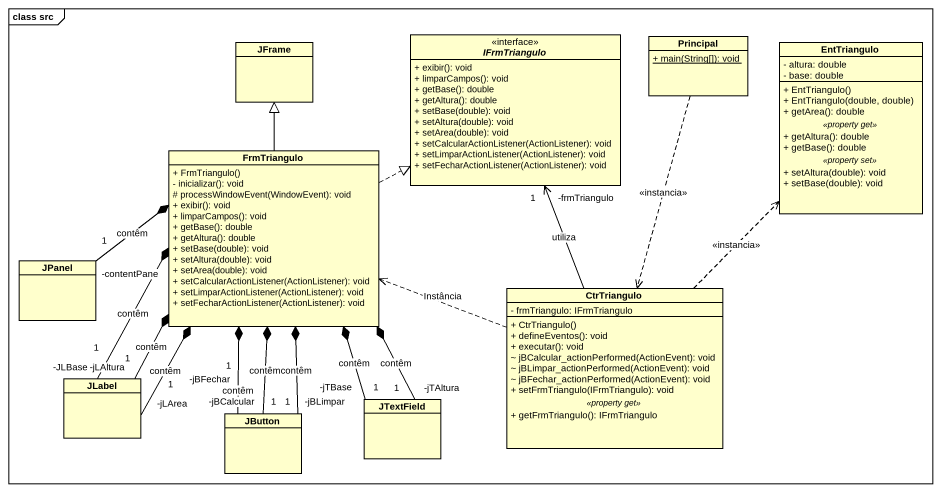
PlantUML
@startuml
mainframe class src
hide circle
hide empty members
skinparam classAttributeIconSize 0
interface IFrmTriangulo <<interface>> {
  + exibir(): void
  + limparCampos(): void
  + getBase(): double
  + getAltura(): double
  + setBase(double): void
  + setAltura(double): void
  + setArea(double): void
  + setCalcularActionListener(ActionListener): void
  + setLimparActionListener(ActionListener): void
  + setFecharActionListener(ActionListener): void
}
class JFrame
class Principal {
  {static} + main(String[]): void
}
class EntTriangulo {
  - altura: double
  - base: double
  --
  + EntTriangulo()
  + EntTriangulo(double, double)
  + getArea(): double
  .. <<property get>> ..
  + getAltura(): double
  + getBase(): double
  .. <<property set>> ..
  + setAltura(double): void
  + setBase(double): void
}
class FrmTriangulo {
  + FrmTriangulo()
  - inicializar(): void
  # processWindowEvent(WindowEvent): void
  + exibir(): void
  + limparCampos(): void
  + getBase(): double
  + getAltura(): double
  + setBase(double): void
  + setAltura(double): void
  + setArea(double): void
  + setCalcularActionListener(ActionListener): void
  + setLimparActionListener(ActionListener): void
  + setFecharActionListener(ActionListener): void
}
class JPanel
class CtrTriangulo {
  - frmTriangulo: IFrmTriangulo
  --
  + CtrTriangulo()
  + defineEventos(): void
  + executar(): void
  ~ jBCalcular_actionPerformed(ActionEvent): void
  ~ jBLimpar_actionPerformed(ActionEvent): void
  ~ jBFechar_actionPerformed(ActionEvent): void
  + setFrmTriangulo(IFrmTriangulo): void
  .. <<property get>> ..
  + getFrmTriangulo(): IFrmTriangulo
}
class JLabel
class JButton
class JTextField
Principal ..> CtrTriangulo : <<instancia>>
FrmTriangulo .right.|> IFrmTriangulo
FrmTriangulo -up-|> JFrame
JPanel "-contentPane\n1" -right-* FrmTriangulo : contêm
CtrTriangulo -up-> "-frmTriangulo\n1" IFrmTriangulo : utiliza
CtrTriangulo .up.> EntTriangulo : <<instancia>>
CtrTriangulo .left.> FrmTriangulo : Instância
JLabel "-jLArea\n1" -up-* FrmTriangulo : contêm
JLabel "-jLAltura\n1" -up-* FrmTriangulo : contêm
JLabel "-JLBase\n1" -up-* FrmTriangulo : contêm
JButton "-jBLimpar\n1" -up-* FrmTriangulo : contêm
JButton "-jBCalcular\n1" -up-* FrmTriangulo : contêm
JButton "-jBFechar\n1" -up-* FrmTriangulo : contêm
JTextField "-jTAltura\n1" -up-* FrmTriangulo : contêm
JTextField "-jTBase\n1" -up-* FrmTriangulo : contêm
@enduml
